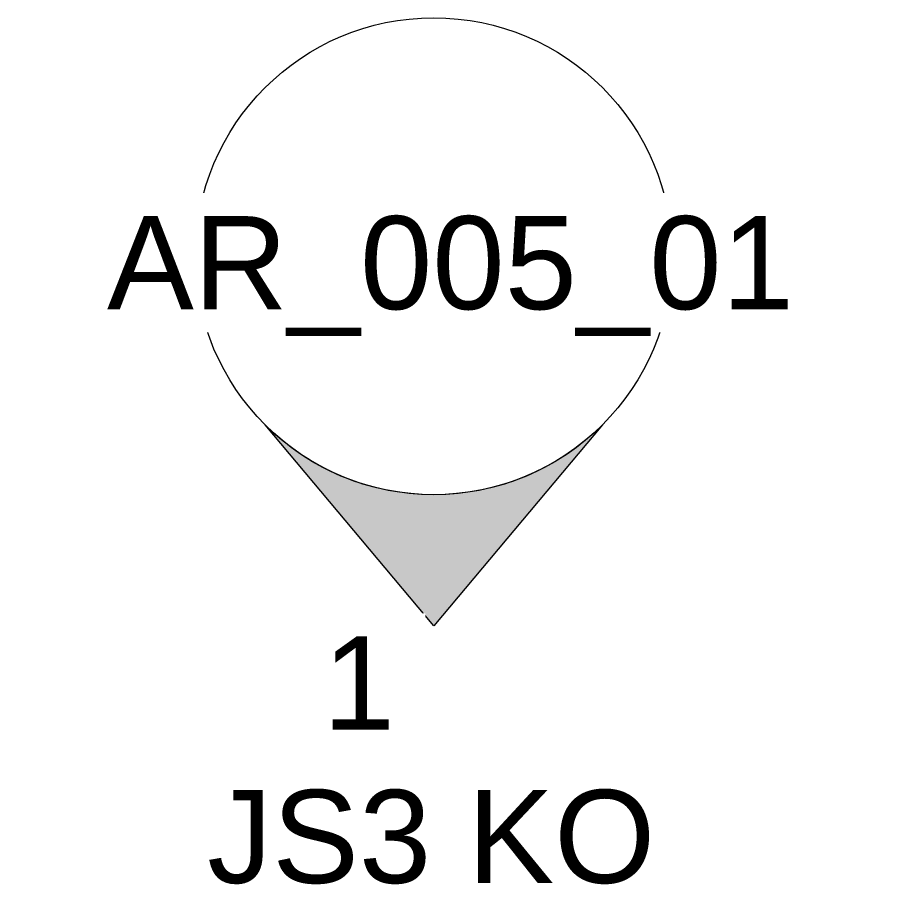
# Model space of a CAD drawing. Header units: millimetres. Extents: x -46592 to 140440, y -36427 to 76663.
# Drawn here: x 12120 to 13208, y 75545 to 76663 of the extents above; entities that cross this region are included whole.
import ezdxf

# ---------------------------------------------------------------- set-up
doc = ezdxf.new("R2010")
doc.units = ezdxf.units.MM
doc.layers.add('AR23_SÄHKÖ-OSA-3', color=6, linetype='Continuous', lineweight=9)
doc.styles.add('Arial', font='arial.ttf', dxfattribs={"height": 117.10189})

# ---------------------------------------------------------------- blocks, each defined once
blk = doc.blocks.new('Elevation - 12mm Circle-1213432-04 2_ krs')
at = {"layer": 'AR23_SÄHKÖ-OSA-3'}
blk.add_circle((0, 0), 6, dxfattribs=at)
blk = doc.blocks.new('Elevation - 12mm Circle-1213434-04 2_ krs')
at = {"layer": 'AR23_SÄHKÖ-OSA-3'}
h = blk.add_hatch(color=256, dxfattribs=at)
edge = h.paths.add_edge_path(flags=0)
edge.add_line((0, 9.299), (4.243, 4.243))
edge.add_arc((0, 0), 6, 45, 135)
edge.add_line((-4.243, 4.243), (0, 9.299))
for p, q in [((0, 9.299), (-4.243, 4.243)), ((0, 9.299), (-4.243, 4.243)), ((4.243, 4.243), (0, 9.299)), ((4.243, 4.243), (0, 9.299))]:
    blk.add_line(p, q, dxfattribs=at)
blk.add_arc((0, 0), 6, 45, 135, dxfattribs=at)

msp = doc.modelspace()

# ---------------------------------------------------------------- block references
at = {"layer": 'AR23_SÄHKÖ-OSA-3', "xscale": 49.99999999999998, "yscale": 49.99999999999998, "zscale": 49.99999999999998}
msp.add_blockref('Elevation - 12mm Circle-1213432-04 2_ krs', (12643, 76362.5), dxfattribs=at)
at = {"layer": 'AR23_SÄHKÖ-OSA-3', "extrusion": (0, 0, -1), "xscale": 49.99999999999998, "yscale": 49.99999999999998, "zscale": 49.99999999999998, "rotation": 180}
msp.add_blockref('Elevation - 12mm Circle-1213434-04 2_ krs', (-12643, 76362.5), dxfattribs=at)

# ---------------------------------------------------------------- texts
at = {"layer": 'AR23_SÄHKÖ-OSA-3', "insert": (12639.9, 75691.2), "char_height": 117.1, "width": 671.512, "attachment_point": 2, "line_spacing_factor": 0.938532, "style": 'Arial', "bg_fill": 3, "box_fill_scale": 1.25, "bg_fill_color": 0, "bg_fill_transparency": 0}
msp.add_mtext('JS3 KO', dxfattribs=at)

# ---------------------------------------------------------------- next in the draw order: texts
at = {"layer": 'AR23_SÄHKÖ-OSA-3', "char_height": 117.1, "attachment_point": 2, "line_spacing_factor": 0.938532, "style": 'Arial', "bg_fill": 3, "box_fill_scale": 1.25, "bg_fill_color": 0, "bg_fill_transparency": 0}
for s, insert, width in [('AR_005_01', (12664.1, 76413), 1030.129), ('1', (12549, 75884.2), 108.585)]:
    msp.add_mtext(s, dxfattribs=dict(at, insert=insert, width=width))

doc.saveas('drawing.dxf')
